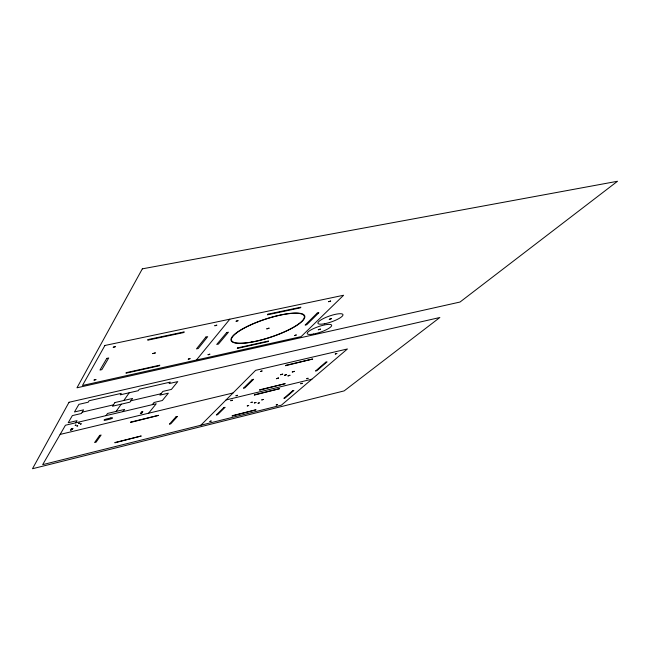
<?xml version="1.0" encoding="UTF-8"?>
<svg xmlns="http://www.w3.org/2000/svg" width="650" height="650" viewBox="0 0 650 650"><rect width="100%" height="100%" fill="white"/><g stroke="black" fill="none" stroke-linecap="round" stroke-linejoin="round"><path stroke-width="0.97" d="M294.572 335.538L296.384 334.929L294.613 335.587M141.229 412.189L142.878 411.686L141.278 412.254M141.968 412.921L140.327 413.4L141.96 412.856M70.468 430.032L72.191 429.536M72.199 429.601L70.517 430.097M72.889 428.464L71.175 428.943L72.881 428.399M260.414 371.467L262.039 370.931M335.246 353.99L336.822 353.446M262.056 371.012L260.455 371.532M336.838 353.502L335.303 354.055M75.741 422.801L77.041 420.648L68.209 422.736L72.353 415.61L81.372 413.498L83.582 409.849L74.474 411.962L78.902 404.349L88.197 402.212L89.082 400.757L121.249 393.364L120.25 394.834L138.222 390.699L139.295 389.22L170.284 382.102L169.097 383.589L177.783 381.591L171.397 389.415L162.874 391.398L159.9 395.143L168.342 393.169L162.346 400.514L154.058 402.472L152.303 404.674M106.039 415.626L107.526 413.457L124.638 409.411L123.053 411.596M116.106 411.426L121.217 404.186M123.817 400.481L129.269 392.754M300.779 383.719L302.226 383.232M302.234 383.305L300.82 383.784M308.035 378.316L306.629 378.763L308.059 378.211M230.799 400.676L232.294 400.197M232.302 400.27L230.847 400.749M237.307 395.346L235.836 395.834L237.299 395.273M247.252 405.901L248.658 405.438M248.682 405.502L247.293 405.966M252.257 402.204L250.859 402.545L252.273 402.09M148.606 413.221L156.244 403.739L65.439 425.238L42.681 464.652L281.385 405.169L347.417 348.969L255.613 370.346L200.826 425.246M196.414 360.027L229.84 319.183M258.082 403.236L259.48 402.773L258.123 403.301M261.771 399.88L263.185 399.417M263.201 399.498L261.812 399.953M276.185 404.934L277.542 404.487L276.242 404.999M211.144 421.078L209.771 421.509L211.144 420.997M75.213 425.262L75.985 425.043M75.961 425.165L75.254 425.352M78.593 423.312L79.365 423.085M79.381 423.174L78.65 423.402M76.944 425.994L77.707 425.774M77.716 425.872L76.976 426.083M80.413 424.027L81.185 423.808M81.201 423.898L80.47 424.117M226.062 399.953L311.894 379.202M60.133 434.419L233.009 392.99M82.192 412.141L113.401 404.861M130.91 400.774L161.005 393.746M94.047 380.088L96.062 379.543L94.055 380.071M329.29 319.353L331.589 318.581L329.306 319.304M330.663 301.048L328.705 301.706L330.663 301.048M188.273 359.149L190.182 358.597L188.273 359.125M266.801 328.876L269.206 328.136L266.817 328.827M113.246 347.238L115.432 346.661L113.254 347.214M276.396 378.682L278.549 377.991L276.396 378.682M280.597 374.774L282.774 374.083L280.621 374.733M208.073 354.746L209.958 354.177L208.081 354.721M214.841 325.756L216.905 325.146L214.849 325.731M284.399 375.326L286.366 374.717L284.399 375.326M287.958 375.928L290.095 375.245L287.974 375.887M292.256 372.011L294.426 371.321L292.281 371.971M152.782 353.608L155.326 352.909L152.782 353.608M236.113 321.246L238.16 320.645L236.137 321.197M318.313 329.786L320.556 329.071L318.338 329.737M69.022 402.269L32.5 468.731L344.134 390.902L439.847 317.509L69.022 402.269M142.334 268.84L76.968 387.798L460.013 302.039L617.5 181.269L142.334 268.84M104.926 345.467L82.461 385.491L301.121 336.627L343.606 295.246L104.926 345.467M106.795 358.386L99.97 370.053L101.855 369.639L108.729 357.963L106.795 358.386M254.312 402.951L256.116 402.431L254.345 402.911M126.319 372.629L125.946 373.197L159.404 365.755L159.827 365.178L126.319 372.629M148.143 339.519L147.696 340.194L183.771 332.548L184.267 331.874L148.143 339.519M114.985 402.537L112.458 406.234L129.911 402.155L132.6 398.442L114.985 402.537M99.661 435.386L94.591 442.561L96.038 442.211L101.132 435.029L99.661 435.386M115.139 442.463L114.855 442.821L141.253 435.996L115.139 442.463M130.942 422.021L130.626 422.435L158.632 415.342L130.942 422.021M205.904 337.033L196.463 348.904L198.209 348.522L207.699 336.651L205.904 337.033M226.688 332.564L216.718 344.459L218.441 344.086L228.451 332.183L226.688 332.564M237.786 347.848L237.258 348.433L267.987 341.591L268.556 341.006L237.786 347.848M268.011 314.153L267.394 314.836L300.284 307.873L300.942 307.182L268.011 314.153M176.036 416.78L169.398 424.182L170.763 423.841L177.426 416.447L176.036 416.78M317.249 313.056L305.118 325.089L306.719 324.732L318.89 312.699L317.249 313.056M223.803 407.607L216.312 414.993L217.62 414.676L225.127 407.282L223.803 407.607M252.208 379.592L243.449 388.229L244.847 387.896L253.63 379.251L252.208 379.592M232.424 415.651L232.034 416.024L256.059 409.784L232.424 415.651M254.743 394.688L254.296 395.111L279.638 388.651L254.743 394.688M260.024 389.724L259.569 390.154L285.212 383.662L260.024 389.724M286.098 365.235L285.569 365.723L312.707 359.019L286.098 365.235M292.622 390.78L283.871 398.328L285.106 398.027L293.881 390.471L292.622 390.78M325.715 362.229L315.526 371.02L316.842 370.703L327.056 361.912L325.715 362.229M110.825 417.958L106.616 418.957A2.234 0.463 -16.4 0 0 104.097 420.046A2.234 0.463 -16.4 0 0 105.804 420.128L110.004 419.128A2.226 0.455 -16.5 0 0 112.515 418.039A2.226 0.455 -16.5 0 0 110.825 417.958M251.298 342.225A38.829 9.433 -18.4 0 0 304.809 316.168A38.829 9.433 -18.4 0 0 247.585 326.251A38.829 9.433 -18.4 0 0 251.298 342.225M251.534 342.054A38.326 9.311 -18.4 0 0 304.33 316.331A38.326 9.311 -18.4 0 0 247.845 326.284A38.326 9.311 -18.4 0 0 251.534 342.054M313.649 334.019A12.927 2.941 -19 0 0 331.679 325.341A12.927 2.941 -19 0 0 312.942 328.884A12.927 2.941 -19 0 0 313.649 334.019M324.407 323.781A13.26 3.087 -19.2 0 0 342.997 314.779A13.26 3.087 -19.2 0 0 323.911 318.305A13.26 3.087 -19.2 0 0 324.407 323.781"/></g></svg>
